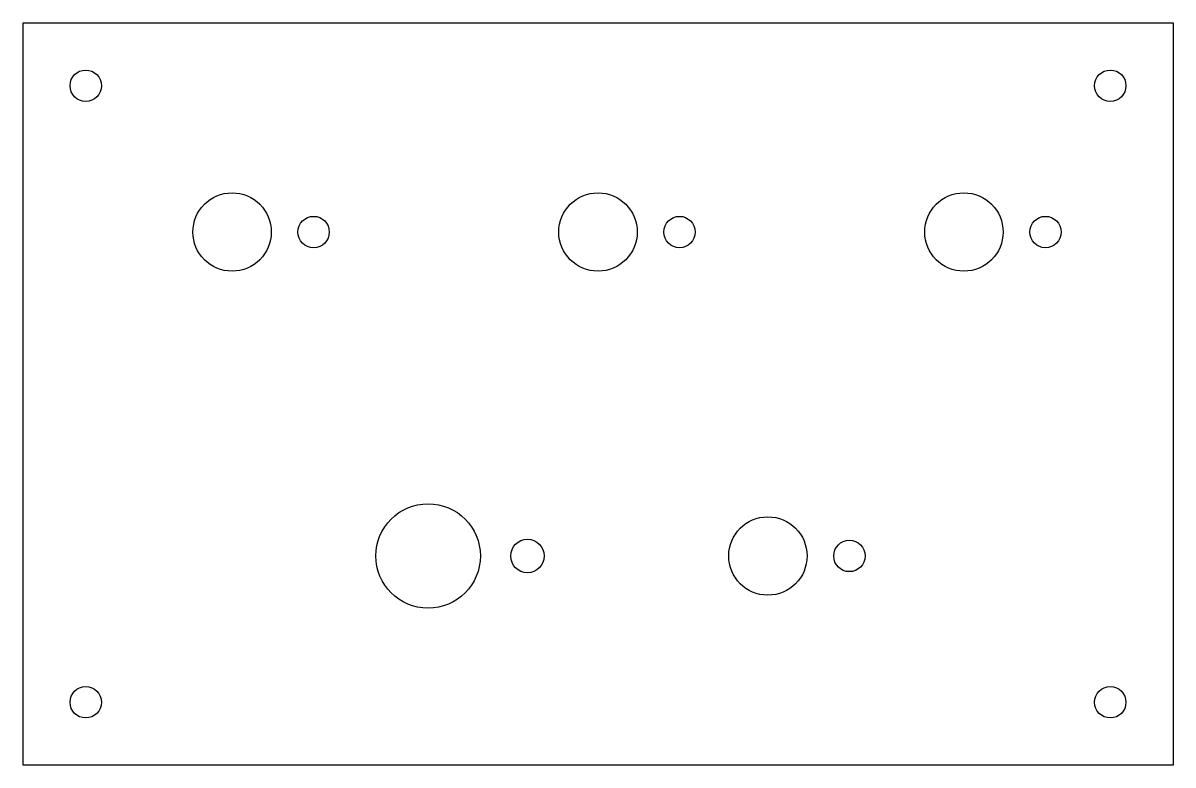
# Model space of a CAD drawing. Extents: x 0 to 110, y -71 to 0.
import ezdxf

# ---------------------------------------------------------------- set-up
doc = ezdxf.new("R2010")
doc.units = 0
doc.layers.get('0').update_dxf_attribs({"linetype": 'continuous'})

# ---------------------------------------------------------------- blocks, each defined once
blk = doc.blocks.new('POCKET')
at = {"color": 0}
for p, q in [((0, 0), (110, 0)), ((0, -71), (0, 0)), ((110, 0), (110, -71)), ((110, -71), (0, -71))]:
    blk.add_line(p, q, dxfattribs=at)
for centre, radius in [((6, -6), 1.5), ((104, -6), 1.5), ((20, -20), 3.75), ((55, -20), 3.75), ((90, -20), 3.75), ((27.8, -20), 1.5), ((62.8, -20), 1.5), ((97.8, -20), 1.5), ((38.75, -51), 5), ((71.25, -51), 3.75), ((48.25, -51), 1.6), ((79.05, -51), 1.5), ((6, -65), 1.5), ((104, -65), 1.5)]:
    blk.add_circle(centre, radius, dxfattribs=at)

msp = doc.modelspace()

# ---------------------------------------------------------------- block references
msp.add_blockref('POCKET', (0, 0))

doc.saveas('drawing.dxf')
